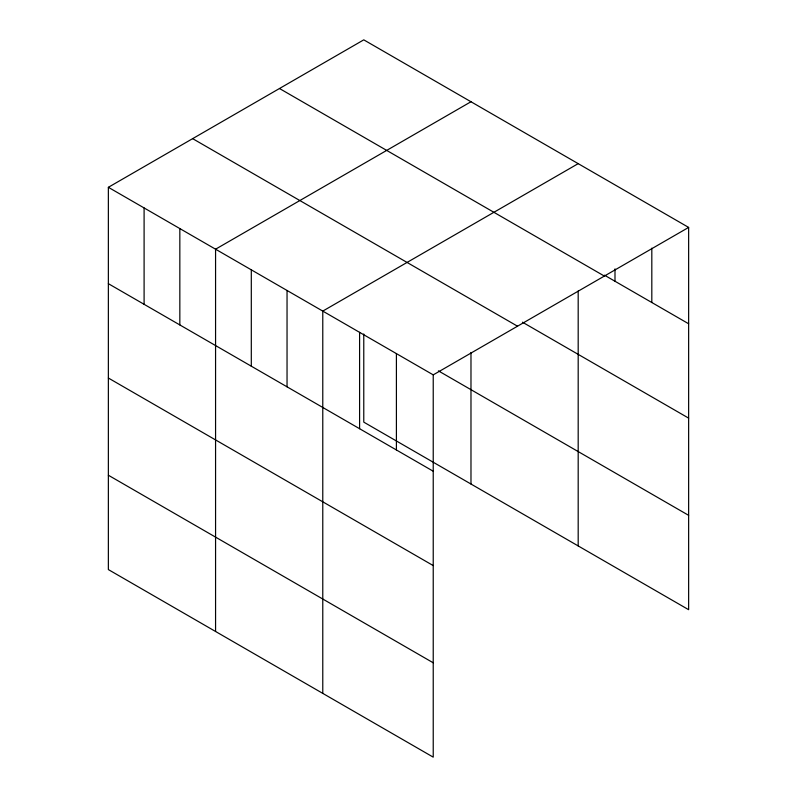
<?xml version="1.0" encoding="UTF-8"?>
<svg xmlns="http://www.w3.org/2000/svg" width="797" height="797" viewBox="0 0 797 797"><rect width="100%" height="100%" fill="white"/><g stroke="black" fill="none" stroke-linecap="round" stroke-linejoin="round"><path stroke-width="1.2" d="M108.362 187.305L433.229 374.869L433.229 757.15L108.362 569.586L108.362 187.305L363.771 39.85L688.638 227.414L688.638 609.695L363.771 422.131L363.771 333.983M470.977 101.747L215.569 249.202L215.569 631.483M578.184 163.644L322.775 311.099L322.775 693.38M433.229 374.869L688.638 227.414M604.485 275.184L688.638 323.771M279.488 88.507L604.355 276.071M522.473 322.197L688.638 418.126M192.645 138.648L517.512 326.202M438.39 370.864L688.638 515.34M108.362 283.672L433.229 471.226M108.362 378.027L433.229 565.581M108.362 475.231L433.229 662.795M651.816 248.156L651.816 302.511M614.995 268.898L614.995 281.251M578.184 291.035L578.184 545.925M470.977 352.463L470.977 484.028M396.408 353.609L396.408 449.966M359.596 332.349L359.596 428.716M287.04 290.467L287.04 386.824M251.304 269.834L251.304 366.192M179.833 228.57L179.833 324.927M144.098 207.937L144.098 304.295"/></g></svg>
